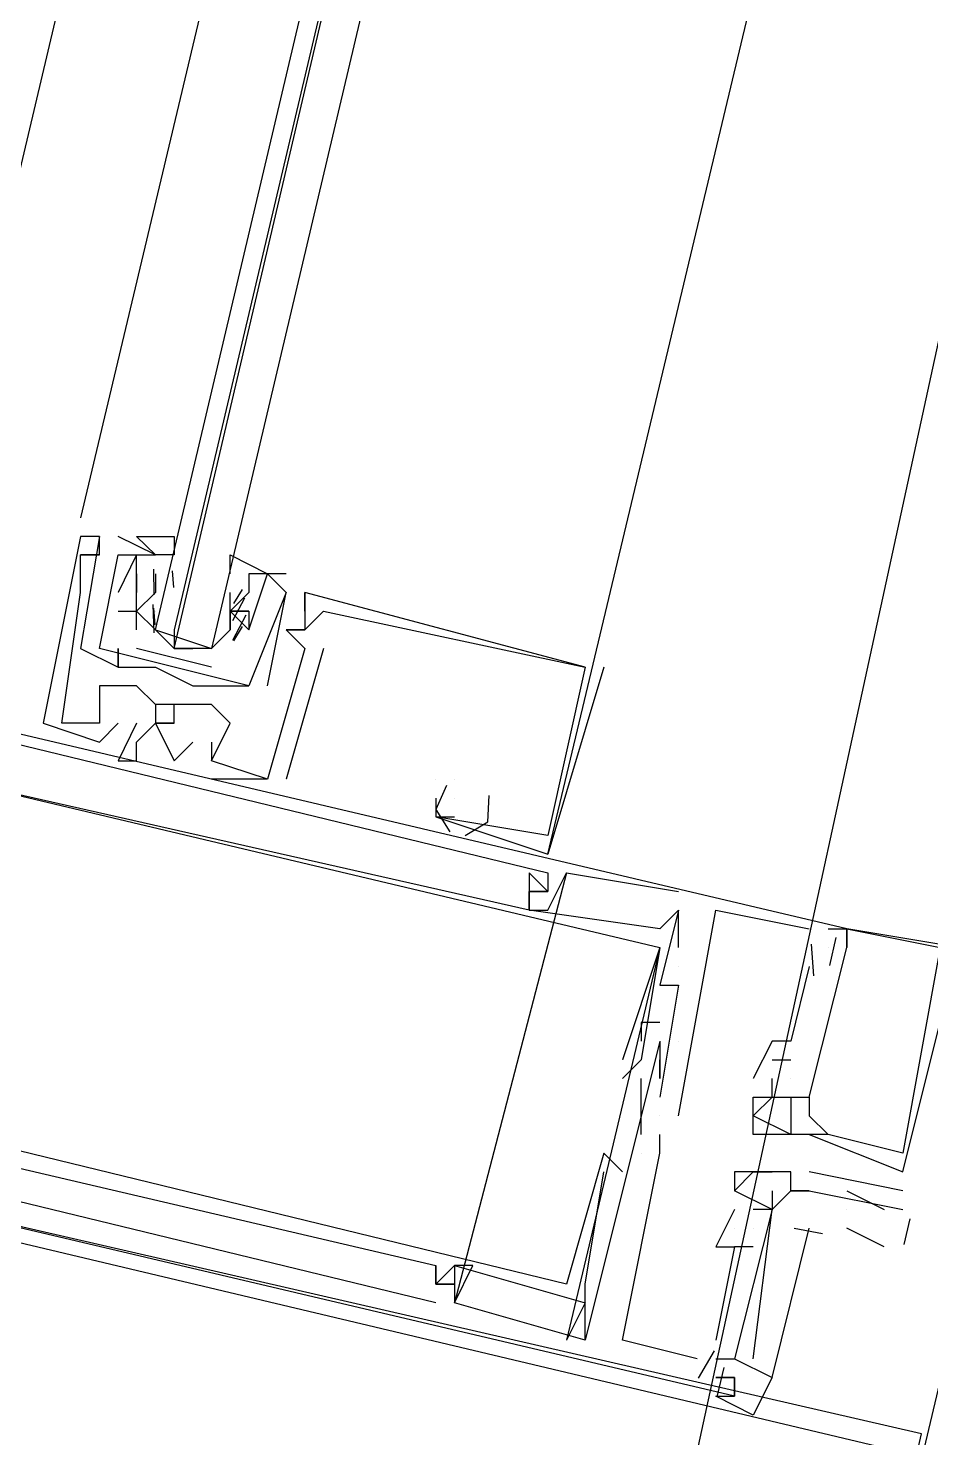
# Model space of a CAD drawing. Header units: feet. Extents: x -84 to 198, y -22 to 181.
# Drawn here: x 117.656 to 118.3, y 76.108 to 77.114 of the extents above; entities that cross this region are included whole.
import ezdxf

# ---------------------------------------------------------------- set-up
doc = ezdxf.new("R2010")
doc.units = ezdxf.units.FT
doc.layers.add('A-AREA-COMUN', color=252, linetype='CONTINUOUS')
doc.layers.add('A-LINEA', color=7, linetype='CONTINUOUS')

msp = doc.modelspace()

# ---------------------------------------------------------------- linework, layer by layer
at = {"layer": 'A-AREA-COMUN'}
msp.add_lwpolyline([(114.4, 59.8044), (114.528, 61.12), (116.08, 67.5733), (116.08, 68.16), (116.24, 68.2844), (117.792, 74.8089), (117.792, 75.4489), (118, 75.4844), (119.808, 83.8044), (120.64, 86.8444), (120.64, 87.4133), (120.8, 87.52), (121.36, 89.8844)], dxfattribs=at)
at = {"layer": 'A-LINEA'}
for p, q in [((117.56, 76.6311), (119.2, 83.5778)), ((118.08, 78.3911), (117.6933, 76.7644)), ((117.7067, 76.7511), (117.6933, 76.6711)), ((117.6933, 76.7511), (117.6933, 76.7511)), ((117.7067, 76.7511), (117.6933, 76.6711)), ((117.6933, 76.7511), (117.6933, 76.7511)), ((117.6933, 76.7511), (117.6933, 76.7511)), ((117.7067, 76.7511), (117.7067, 76.7511)), ((117.7067, 76.7511), (117.7067, 76.7511)), ((117.7067, 76.7511), (117.7067, 76.7511)), ((117.7067, 76.7511), (117.7067, 76.7511)), ((117.7067, 76.7511), (117.7067, 76.7511)), ((117.7467, 76.7378), (117.72, 76.7511)), ((117.72, 76.7511), (117.72, 76.7511)), ((117.7467, 76.7378), (117.72, 76.7511)), ((117.72, 76.7511), (117.72, 76.7511)), ((117.6933, 76.7378), (117.6933, 76.7378)), ((117.6933, 76.7378), (117.6933, 76.7378)), ((117.6933, 76.7378), (117.6933, 76.7378)), ((117.6933, 76.7378), (117.6933, 76.7378)), ((117.6933, 76.7378), (117.6933, 76.7378)), ((117.6933, 76.7378), (117.6933, 76.7378)), ((117.7067, 76.7378), (117.7067, 76.7378)), ((117.7067, 76.7378), (117.7067, 76.7378)), ((117.7067, 76.7378), (117.7067, 76.7378)), ((117.7067, 76.7378), (117.7067, 76.7378)), ((117.7067, 76.7378), (117.7067, 76.7378)), ((117.7067, 76.7378), (117.7067, 76.7378)), ((117.72, 76.7378), (117.72, 76.7378)), ((117.72, 76.7378), (117.72, 76.7378)), ((117.72, 76.7378), (117.72, 76.7378)), ((117.72, 76.7378), (117.72, 76.7378)), ((117.7333, 76.7378), (117.7333, 76.7378)), ((117.7333, 76.7378), (117.7333, 76.7378)), ((117.7467, 76.7378), (117.7467, 76.7378)), ((117.7467, 76.7378), (117.7467, 76.7378)), ((117.7459, 76.7094), (117.7456, 76.7277)), ((117.6933, 76.7244), (117.6933, 76.7244)), ((117.6933, 76.7244), (117.6933, 76.7244)), ((117.6933, 76.7244), (117.6933, 76.7244)), ((117.7333, 76.7244), (117.7333, 76.7244)), ((117.7333, 76.7244), (117.7333, 76.7244)), ((117.7333, 76.7244), (117.7333, 76.7244)), ((117.7333, 76.7244), (117.7333, 76.7244)), ((117.7467, 76.7244), (117.7467, 76.7244)), ((117.7467, 76.7244), (117.7467, 76.7111)), ((117.7467, 76.7244), (117.7467, 76.7244)), ((117.7599, 76.7147), (117.7588, 76.7265)), ((117.84, 76.7244), (117.8133, 76.7244)), ((117.8133, 76.7244), (117.8133, 76.7244)), ((117.84, 76.7244), (117.8133, 76.7244)), ((117.8133, 76.7244), (117.8133, 76.7244)), ((117.8267, 76.7244), (117.8267, 76.7244)), ((117.8267, 76.7244), (117.8267, 76.7244)), ((117.84, 76.7244), (117.84, 76.7244)), ((117.84, 76.7244), (117.84, 76.7244)), ((117.6933, 76.7111), (117.6933, 76.7111)), ((117.6933, 76.7111), (117.6933, 76.7111)), ((117.6933, 76.7111), (117.6933, 76.7111)), ((117.72, 76.7111), (117.72, 76.7111)), ((117.72, 76.7111), (117.72, 76.7111)), ((117.7333, 76.7111), (117.7333, 76.7111)), ((117.7333, 76.7111), (117.7333, 76.7111)), ((117.7333, 76.7111), (117.7333, 76.7111)), ((117.7333, 76.7111), (117.7333, 76.7111)), ((117.7333, 76.7111), (117.7333, 76.7111)), ((117.7333, 76.7111), (117.7333, 76.7111)), ((117.7467, 76.7111), (117.7467, 76.7111)), ((117.8, 76.7111), (117.8, 76.7111)), ((117.8, 76.6978), (117.8, 76.7111)), ((117.8, 76.7111), (117.8, 76.7111)), ((117.8, 76.7111), (117.8, 76.7111)), ((117.8103, 76.707), (117.8018, 76.6908)), ((117.8085, 76.7133), (117.8023, 76.7032)), ((117.8133, 76.7111), (117.8133, 76.7111)), ((117.8133, 76.7111), (117.8133, 76.7111)), ((117.8267, 76.6444), (117.84, 76.7111)), ((117.8267, 76.6444), (117.84, 76.7111)), ((117.84, 76.7111), (117.84, 76.7111)), ((117.84, 76.7111), (117.84, 76.7111)), ((117.84, 76.7111), (117.84, 76.7111)), ((117.84, 76.7111), (117.84, 76.7111)), ((117.8533, 76.7111), (117.8533, 76.7111)), ((117.8533, 76.7111), (117.8533, 76.7111)), ((117.8533, 76.7111), (117.8533, 76.7111)), ((117.8533, 76.7111), (117.8533, 76.7111)), ((117.8533, 76.7111), (117.8533, 76.7111)), ((117.8533, 76.7111), (117.8533, 76.7111)), ((117.72, 76.6978), (117.7333, 76.6978)), ((117.72, 76.6978), (117.72, 76.6978)), ((117.72, 76.6978), (117.7333, 76.6978)), ((117.72, 76.6978), (117.72, 76.6978)), ((117.7333, 76.6978), (117.7333, 76.6978)), ((117.7333, 76.6978), (117.7333, 76.6978)), ((117.7458, 76.6822), (117.7452, 76.7026)), ((117.7465, 76.688), (117.7455, 76.6999)), ((117.7467, 76.6978), (117.7467, 76.6978)), ((117.8, 76.6978), (117.8, 76.6978)), ((117.8, 76.6978), (117.8, 76.6978)), ((117.8, 76.6978), (117.8, 76.6978)), ((117.8, 76.6978), (117.8, 76.6978)), ((117.8133, 76.6978), (117.8133, 76.6978)), ((117.8133, 76.6978), (117.8133, 76.6978)), ((117.8533, 76.6978), (117.8533, 76.6978)), ((117.8533, 76.6978), (117.8533, 76.6978)), ((117.8533, 76.6978), (117.8533, 76.6978)), ((117.8667, 76.6978), (117.8667, 76.6978)), ((117.8667, 76.6978), (117.8667, 76.6978)), ((117.8667, 76.6978), (117.8667, 76.6978)), ((117.8113, 76.6949), (117.8017, 76.6769)), ((117.8085, 76.6867), (117.8023, 76.6765)), ((117.7467, 76.6844), (117.7467, 76.6844)), ((117.7867, 76.6844), (117.7867, 76.6844)), ((117.8, 76.6844), (117.8, 76.6844)), ((117.8, 76.6844), (117.8, 76.6844)), ((117.8133, 76.6844), (117.8133, 76.6844)), ((117.8133, 76.6844), (117.8133, 76.6844)), ((117.8133, 76.6844), (117.8133, 76.6844)), ((117.8133, 76.6844), (117.8133, 76.6844)), ((117.84, 76.6844), (117.84, 76.6844)), ((117.84, 76.6844), (117.84, 76.6844)), ((117.84, 76.6844), (117.84, 76.6844)), ((117.84, 76.6844), (117.84, 76.6844)), ((117.84, 76.6844), (117.84, 76.6844)), ((117.84, 76.6844), (117.84, 76.6844)), ((117.8533, 76.6844), (117.8533, 76.6844)), ((117.8533, 76.6844), (117.8533, 76.6844)), ((117.8533, 76.6844), (117.8533, 76.6844)), ((117.8533, 76.6844), (117.8533, 76.6844)), ((117.8533, 76.6844), (117.8533, 76.6844)), ((117.8533, 76.6844), (117.8533, 76.6844)), ((117.8533, 76.6844), (117.8533, 76.6844)), ((117.8533, 76.6844), (117.8533, 76.6844)), ((117.8533, 76.6844), (117.8533, 76.6844)), ((117.6933, 76.6711), (117.6933, 76.6711)), ((117.6933, 76.6711), (117.6933, 76.6711)), ((117.7067, 76.6711), (117.7067, 76.6711)), ((117.7067, 76.6711), (117.7067, 76.6711)), ((117.7067, 76.6711), (117.7067, 76.6711)), ((117.7067, 76.6711), (117.7067, 76.6711)), ((117.72, 76.6711), (117.72, 76.6711)), ((117.72, 76.6711), (117.72, 76.6711)), ((117.7867, 76.6578), (117.7333, 76.6711)), ((117.76, 76.6711), (117.7733, 76.6711)), ((117.8667, 76.6711), (117.84, 76.5778)), ((117.8667, 76.6711), (117.84, 76.5778)), ((117.8667, 76.6711), (117.84, 76.5778)), ((117.8533, 76.6711), (117.8533, 76.6711)), ((117.8533, 76.6711), (117.8533, 76.6711)), ((117.8533, 76.6711), (117.8533, 76.6711)), ((117.8533, 76.6711), (117.8533, 76.6711)), ((117.8533, 76.6711), (117.8533, 76.6711)), ((117.8533, 76.6711), (117.8533, 76.6711)), ((117.8667, 76.6711), (117.8667, 76.6711)), ((117.8667, 76.6711), (117.8667, 76.6711)), ((117.8667, 76.6711), (117.8667, 76.6711)), ((117.72, 76.6578), (117.72, 76.6578)), ((117.72, 76.6578), (117.72, 76.6578)), ((117.72, 76.6578), (117.72, 76.6578)), ((117.72, 76.6578), (117.72, 76.6578)), ((117.7333, 76.6578), (117.7333, 76.6578)), ((117.7333, 76.6578), (117.7333, 76.6578)), ((117.7467, 76.6578), (117.7467, 76.6578)), ((117.7467, 76.6578), (117.7467, 76.6578)), ((118.0667, 76.6578), (118.0267, 76.5244)), ((118.0667, 76.6578), (118.0267, 76.5244)), ((118.0667, 76.6578), (118.0267, 76.5244)), ((118.0533, 76.6578), (118.0533, 76.6578)), ((118.0533, 76.6578), (118.0533, 76.6578)), ((118.0533, 76.6578), (118.0533, 76.6578)), ((118.0533, 76.6578), (118.0533, 76.6578)), ((118.0533, 76.6578), (118.0533, 76.6578)), ((118.0533, 76.6578), (118.0533, 76.6578)), ((118.0667, 76.6578), (118.0667, 76.6578)), ((118.0667, 76.6578), (118.0667, 76.6578)), ((118.0667, 76.6578), (118.0667, 76.6578)), ((117.7067, 76.6444), (117.7067, 76.6444)), ((117.7067, 76.6444), (117.7067, 76.6444)), ((117.7067, 76.6444), (117.7067, 76.6444)), ((117.72, 76.6444), (117.72, 76.6444)), ((117.72, 76.6444), (117.72, 76.6444)), ((117.72, 76.6444), (117.72, 76.6444)), ((117.7333, 76.6444), (117.7333, 76.6444)), ((117.7333, 76.6444), (117.7333, 76.6444)), ((117.7333, 76.6444), (117.7333, 76.6444)), ((117.7733, 76.6444), (117.7733, 76.6444)), ((117.7733, 76.6444), (117.7733, 76.6444)), ((117.8, 76.6444), (117.8, 76.6444)), ((117.8, 76.6444), (117.8, 76.6444)), ((117.8133, 76.6444), (117.8133, 76.6444)), ((117.8133, 76.6444), (117.8133, 76.6444)), ((117.8267, 76.6444), (117.8267, 76.6444)), ((117.8267, 76.6444), (117.8267, 76.6444)), ((117.7467, 76.6311), (117.7467, 76.6311)), ((117.7467, 76.6311), (117.7467, 76.6311)), ((117.7467, 76.6311), (117.7467, 76.6311)), ((117.76, 76.6311), (117.76, 76.6311)), ((117.76, 76.6311), (117.76, 76.6311)), ((117.76, 76.6311), (117.76, 76.6311)), ((117.7733, 76.6311), (117.7733, 76.6311)), ((117.7733, 76.6311), (117.7733, 76.6311)), ((117.7733, 76.6311), (117.7733, 76.6311)), ((117.7867, 76.6311), (117.7867, 76.6311)), ((117.7867, 76.6311), (117.7867, 76.6311)), ((117.7867, 76.6311), (117.7867, 76.6311)), ((117.6667, 76.6178), (117.6667, 76.6178)), ((117.6667, 76.6178), (117.6667, 76.6178)), ((117.6667, 76.6178), (117.6667, 76.6178)), ((117.68, 76.6178), (117.68, 76.6178)), ((117.68, 76.6178), (117.68, 76.6178)), ((117.68, 76.6178), (117.68, 76.6178)), ((117.7067, 76.6178), (117.7067, 76.6178)), ((117.7067, 76.6178), (117.7067, 76.6178)), ((117.7067, 76.6178), (117.7067, 76.6178)), ((117.7067, 76.6178), (117.7067, 76.6178)), ((117.7067, 76.6178), (117.7067, 76.6178)), ((117.7067, 76.6178), (117.7067, 76.6178)), ((117.72, 76.6178), (117.72, 76.6178)), ((117.72, 76.6178), (117.72, 76.6178)), ((117.72, 76.6178), (117.72, 76.6178)), ((117.7333, 76.6178), (117.7333, 76.6178)), ((117.7333, 76.6178), (117.7333, 76.6178)), ((117.7333, 76.6178), (117.7333, 76.6178)), ((117.7467, 76.6178), (117.7467, 76.6178)), ((117.7467, 76.6178), (117.7467, 76.6178)), ((117.7467, 76.6178), (117.7467, 76.6178)), ((117.8, 76.6178), (117.8, 76.6178)), ((117.8, 76.6178), (117.8, 76.6178)), ((117.8, 76.6178), (117.8, 76.6178)), ((117.7067, 76.6044), (117.7067, 76.6044)), ((117.7067, 76.6044), (117.7067, 76.6044)), ((117.7067, 76.6044), (117.7067, 76.6044)), ((117.7333, 76.6044), (117.7333, 76.6044)), ((117.7333, 76.6044), (117.7333, 76.6044)), ((117.7333, 76.6044), (117.7333, 76.6044)), ((117.7733, 76.6044), (117.7733, 76.6044)), ((117.7733, 76.6044), (117.7733, 76.6044)), ((117.7733, 76.6044), (117.7733, 76.6044)), ((117.7867, 76.6044), (117.7867, 76.6044)), ((117.7867, 76.6044), (117.7867, 76.6044)), ((117.7867, 76.6044), (117.7867, 76.6044)), ((117.72, 76.5911), (117.72, 76.5911)), ((117.72, 76.5911), (117.72, 76.5911)), ((117.72, 76.5911), (117.72, 76.5911)), ((117.7333, 76.5911), (117.7333, 76.5911)), ((117.7333, 76.5911), (117.7333, 76.5911)), ((117.7333, 76.5911), (117.7333, 76.5911)), ((117.76, 76.5911), (117.76, 76.5911)), ((117.76, 76.5911), (117.76, 76.5911)), ((117.76, 76.5911), (117.76, 76.5911)), ((117.7867, 76.5911), (117.7867, 76.5911)), ((117.7867, 76.5911), (117.7867, 76.5911)), ((117.7867, 76.5911), (117.7867, 76.5911)), ((117.7867, 76.5911), (117.7867, 76.5911)), ((117.7867, 76.5911), (117.7867, 76.5911)), ((117.7867, 76.5911), (117.7867, 76.5911)), ((117.8, 76.5911), (117.8, 76.5911)), ((117.8, 76.5911), (117.8, 76.5911)), ((117.8, 76.5911), (117.8, 76.5911)), ((117.7867, 76.5778), (117.7867, 76.5778)), ((117.7867, 76.5778), (117.7867, 76.5778)), ((117.7867, 76.5778), (117.7867, 76.5778)), ((117.8267, 76.5778), (117.8267, 76.5778)), ((117.8267, 76.5778), (117.8267, 76.5778)), ((117.8267, 76.5778), (117.8267, 76.5778)), ((117.8267, 76.5778), (117.8267, 76.5778)), ((117.8267, 76.5778), (117.8267, 76.5778)), ((117.8267, 76.5778), (117.8267, 76.5778)), ((117.84, 76.5778), (117.84, 76.5778)), ((117.84, 76.5778), (117.84, 76.5778)), ((117.84, 76.5778), (117.84, 76.5778)), ((117.9467, 76.5778), (117.9467, 76.5778)), ((117.9467, 76.5778), (117.9467, 76.5778)), ((117.9467, 76.5778), (117.9467, 76.5778)), ((117.9467, 76.5778), (117.9467, 76.5778)), ((117.9467, 76.5778), (117.9467, 76.5778)), ((117.9467, 76.5778), (117.9467, 76.5778)), ((117.96, 76.5778), (117.96, 76.5778)), ((117.96, 76.5778), (117.96, 76.5778)), ((117.96, 76.5778), (117.96, 76.5778)), ((117.96, 76.5778), (117.96, 76.5778)), ((117.96, 76.5778), (117.96, 76.5778)), ((117.96, 76.5778), (117.96, 76.5778)), ((117.9467, 76.5644), (117.9467, 76.5644)), ((117.9467, 76.5644), (117.9467, 76.5644)), ((117.9467, 76.5644), (117.9467, 76.5644)), ((117.96, 76.5644), (117.96, 76.5644)), ((117.96, 76.5644), (117.96, 76.5644)), ((117.96, 76.5644), (117.96, 76.5644)), ((117.9467, 76.5511), (117.9467, 76.5511)), ((117.9467, 76.5511), (117.9467, 76.5511)), ((117.9467, 76.5511), (117.9467, 76.5511)), ((117.9467, 76.5511), (117.9467, 76.5511)), ((117.9467, 76.5511), (117.9467, 76.5511)), ((117.9467, 76.5511), (117.9467, 76.5511)), ((117.96, 76.5511), (117.96, 76.5511)), ((117.96, 76.5511), (117.96, 76.5511)), ((117.96, 76.5511), (117.96, 76.5511)), ((118.0267, 76.5378), (118.0267, 76.5378)), ((118.0267, 76.5378), (118.0267, 76.5378)), ((118.0267, 76.5378), (118.0267, 76.5378)), ((118.0267, 76.5378), (118.0267, 76.5378)), ((118.0267, 76.5378), (118.0267, 76.5378)), ((118.0267, 76.5378), (118.0267, 76.5378)), ((118.0267, 76.5244), (118.0267, 76.5244)), ((118.0267, 76.5244), (118.0267, 76.5244)), ((118.0267, 76.5244), (118.0267, 76.5244)), ((118.0267, 76.5244), (118.0267, 76.5244)), ((118.0267, 76.5244), (118.0267, 76.5244)), ((118.0267, 76.5244), (118.0267, 76.5244)), ((118.04, 76.5111), (117.96, 76.2044)), ((118.04, 76.5111), (117.96, 76.2044)), ((118.04, 76.5111), (117.96, 76.2044)), ((118.0133, 76.5111), (118.0133, 76.5111)), ((118.0133, 76.5111), (118.0133, 76.5111)), ((118.0133, 76.5111), (118.0133, 76.5111)), ((118.0267, 76.5111), (118.0267, 76.5111)), ((118.0267, 76.5111), (118.0267, 76.5111)), ((118.0267, 76.5111), (118.0267, 76.5111)), ((118.04, 76.5111), (118.04, 76.5111)), ((118.04, 76.5111), (118.04, 76.5111)), ((118.04, 76.5111), (118.04, 76.5111)), ((118.0133, 76.4978), (118.0133, 76.4978)), ((118.0133, 76.4978), (118.0133, 76.4978)), ((118.0133, 76.4978), (118.0133, 76.4978)), ((118.0133, 76.4978), (118.0133, 76.4978)), ((118.0133, 76.4978), (118.0133, 76.4978)), ((118.0133, 76.4978), (118.0133, 76.4978)), ((118.0267, 76.4978), (118.0267, 76.4978)), ((118.0267, 76.4978), (118.0267, 76.4978)), ((118.0267, 76.4978), (118.0267, 76.4978)), ((118.0267, 76.4978), (118.0267, 76.4978)), ((118.0267, 76.4978), (118.0267, 76.4978)), ((118.0267, 76.4978), (118.0267, 76.4978)), ((118.12, 76.4978), (118.12, 76.4978)), ((118.12, 76.4978), (118.12, 76.4978)), ((118.12, 76.4978), (118.12, 76.4978)), ((118.12, 76.4978), (118.12, 76.4978)), ((118.12, 76.4978), (118.12, 76.4978)), ((118.12, 76.4978), (118.12, 76.4978)), ((118.0133, 76.4844), (118.0133, 76.4844)), ((118.0133, 76.4844), (118.0133, 76.4844)), ((118.0133, 76.4844), (118.0133, 76.4844)), ((118.0133, 76.4844), (118.0133, 76.4844)), ((118.0133, 76.4844), (118.0133, 76.4844)), ((118.0133, 76.4844), (118.0133, 76.4844)), ((118.0133, 76.4844), (118.0133, 76.4844)), ((118.0133, 76.4844), (118.0133, 76.4844)), ((118.0133, 76.4844), (118.0133, 76.4844)), ((118.0267, 76.4844), (118.0267, 76.4844)), ((118.0267, 76.4844), (118.0267, 76.4844)), ((118.0267, 76.4844), (118.0267, 76.4844)), ((118.12, 76.4578), (118.12, 76.4844)), ((118.12, 76.4844), (118.12, 76.4844)), ((118.12, 76.4844), (118.12, 76.4844)), ((118.12, 76.4578), (118.12, 76.4844)), ((118.12, 76.4844), (118.12, 76.4844)), ((118.12, 76.4844), (118.12, 76.4844)), ((118.12, 76.4578), (118.12, 76.4844)), ((118.12, 76.4844), (118.12, 76.4844)), ((118.12, 76.4844), (118.12, 76.4844)), ((118.1467, 76.4844), (118.1467, 76.4844)), ((118.1467, 76.4844), (118.1467, 76.4844)), ((118.1467, 76.4844), (118.1467, 76.4844)), ((118.1067, 76.4711), (118.1067, 76.4711)), ((118.1067, 76.4711), (118.1067, 76.4711)), ((118.1067, 76.4711), (118.1067, 76.4711)), ((118.2133, 76.4711), (118.2133, 76.4711)), ((118.2133, 76.4711), (118.2133, 76.4711)), ((118.2133, 76.4711), (118.2133, 76.4711)), ((118.2267, 76.4711), (118.2267, 76.4711)), ((118.2267, 76.4711), (118.2267, 76.4711)), ((118.2267, 76.4711), (118.2267, 76.4711)), ((118.24, 76.4711), (118.24, 76.4711)), ((118.24, 76.4711), (118.24, 76.4711)), ((118.24, 76.4711), (118.24, 76.4711)), ((118.24, 76.4711), (118.24, 76.4711)), ((118.24, 76.4711), (118.24, 76.4711)), ((118.24, 76.4711), (118.24, 76.4711)), ((118.24, 76.4711), (118.24, 76.4711)), ((118.24, 76.4711), (118.24, 76.4711)), ((118.24, 76.4711), (118.24, 76.4711)), ((118.1067, 76.4578), (118.04, 76.1778)), ((118.1067, 76.4578), (118.04, 76.1778)), ((118.1067, 76.4578), (118.04, 76.1778)), ((118.1067, 76.4578), (118.1067, 76.4578)), ((118.1067, 76.4578), (118.1067, 76.4578)), ((118.1067, 76.4578), (118.1067, 76.4578)), ((118.1067, 76.4578), (118.1067, 76.4578)), ((118.1067, 76.4578), (118.1067, 76.4578)), ((118.1067, 76.4578), (118.1067, 76.4578)), ((118.12, 76.4578), (118.12, 76.4578)), ((118.12, 76.4578), (118.12, 76.4578)), ((118.12, 76.4578), (118.12, 76.4578)), ((118.2146, 76.4602), (118.2162, 76.4376)), ((118.2146, 76.4602), (118.2162, 76.4376)), ((118.2146, 76.4602), (118.2162, 76.4376)), ((118.2267, 76.4578), (118.2267, 76.4578)), ((118.2267, 76.4578), (118.2267, 76.4578)), ((118.2267, 76.4578), (118.2267, 76.4578)), ((118.2267, 76.4578), (118.2267, 76.4578)), ((118.2267, 76.4578), (118.2267, 76.4578)), ((118.2267, 76.4578), (118.2267, 76.4578)), ((118.2323, 76.4651), (118.2276, 76.445)), ((118.2323, 76.4651), (118.2276, 76.445)), ((118.2323, 76.4651), (118.2276, 76.445)), ((118.24, 76.4578), (118.24, 76.4578)), ((118.24, 76.4578), (118.24, 76.4578)), ((118.24, 76.4578), (118.24, 76.4578)), ((118.24, 76.4578), (118.24, 76.4578)), ((118.24, 76.4578), (118.24, 76.4578)), ((118.24, 76.4578), (118.24, 76.4578)), ((118.12, 76.4444), (118.12, 76.4444)), ((118.12, 76.4444), (118.12, 76.4444)), ((118.12, 76.4444), (118.12, 76.4444)), ((118.12, 76.4444), (118.12, 76.4444)), ((118.12, 76.4444), (118.12, 76.4444)), ((118.12, 76.4444), (118.12, 76.4444)), ((118.2133, 76.4444), (118.2133, 76.4444)), ((118.2133, 76.4444), (118.2133, 76.4444)), ((118.2133, 76.4444), (118.2133, 76.4444)), ((118.12, 76.4311), (118.1067, 76.3511)), ((118.1067, 76.4311), (118.1067, 76.4311)), ((118.12, 76.4311), (118.1067, 76.3511)), ((118.1067, 76.4311), (118.1067, 76.4311)), ((118.12, 76.4311), (118.1067, 76.3511)), ((118.1067, 76.4311), (118.1067, 76.4311)), ((118.12, 76.4311), (118.12, 76.4311)), ((118.12, 76.4311), (118.12, 76.4311)), ((118.12, 76.4311), (118.12, 76.4311)), ((118.12, 76.4311), (118.12, 76.4311)), ((118.12, 76.4311), (118.12, 76.4311)), ((118.12, 76.4311), (118.12, 76.4311)), ((118.0933, 76.4044), (118.0933, 76.4044)), ((118.0933, 76.4044), (118.0933, 76.4044)), ((118.0933, 76.4044), (118.0933, 76.4044)), ((118.1067, 76.4044), (118.1067, 76.4044)), ((118.1067, 76.4044), (118.1067, 76.4044)), ((118.1067, 76.4044), (118.1067, 76.4044)), ((118.0933, 76.3911), (118.0933, 76.3911)), ((118.0933, 76.3911), (118.0933, 76.3911)), ((118.0933, 76.3911), (118.0933, 76.3911)), ((118.1067, 76.3911), (118.1067, 76.3911)), ((118.1067, 76.3911), (118.1067, 76.3911)), ((118.1067, 76.3911), (118.1067, 76.3911)), ((118.1067, 76.3911), (118.1067, 76.3911)), ((118.1067, 76.3911), (118.1067, 76.3911)), ((118.1067, 76.3911), (118.1067, 76.3911)), ((118.1067, 76.3911), (118.1067, 76.3911)), ((118.1067, 76.3911), (118.1067, 76.3911)), ((118.1067, 76.3911), (118.1067, 76.3911)), ((118.12, 76.3911), (118.12, 76.3911)), ((118.12, 76.3911), (118.12, 76.3911)), ((118.12, 76.3911), (118.12, 76.3911)), ((118.12, 76.3911), (118.12, 76.3911)), ((118.12, 76.3911), (118.12, 76.3911)), ((118.12, 76.3911), (118.12, 76.3911)), ((118.1867, 76.3911), (118.1867, 76.3911)), ((118.1867, 76.3911), (118.1867, 76.3911)), ((118.1867, 76.3911), (118.1867, 76.3911)), ((118.2, 76.3911), (118.2, 76.3911)), ((118.2, 76.3911), (118.2, 76.3911)), ((118.2, 76.3911), (118.2, 76.3911)), ((118.08, 76.3778), (118.08, 76.3778)), ((118.08, 76.3778), (118.08, 76.3778)), ((118.08, 76.3778), (118.08, 76.3778)), ((118.0933, 76.3778), (118.0933, 76.3778)), ((118.0933, 76.3778), (118.0933, 76.3778)), ((118.0933, 76.3778), (118.0933, 76.3778)), ((118.1067, 76.3778), (118.1067, 76.3778)), ((118.1067, 76.3778), (118.1067, 76.3778)), ((118.1067, 76.3778), (118.1067, 76.3778)), ((118.1867, 76.3778), (118.2, 76.3778)), ((118.1867, 76.3778), (118.1867, 76.3778)), ((118.1867, 76.3778), (118.2, 76.3778)), ((118.1867, 76.3778), (118.1867, 76.3778)), ((118.1867, 76.3778), (118.2, 76.3778)), ((118.1867, 76.3778), (118.1867, 76.3778)), ((118.2, 76.3778), (118.2, 76.3778)), ((118.2, 76.3778), (118.2, 76.3778)), ((118.2, 76.3778), (118.2, 76.3778)), ((118.08, 76.3644), (118.08, 76.3644)), ((118.08, 76.3644), (118.08, 76.3644)), ((118.08, 76.3644), (118.08, 76.3644)), ((118.0933, 76.3244), (118.0933, 76.3644)), ((118.0933, 76.3644), (118.0933, 76.3644)), ((118.0933, 76.3244), (118.0933, 76.3644)), ((118.0933, 76.3644), (118.0933, 76.3644)), ((118.0933, 76.3244), (118.0933, 76.3644)), ((118.0933, 76.3644), (118.0933, 76.3644)), ((118.1067, 76.3644), (118.1067, 76.3644)), ((118.1067, 76.3644), (118.1067, 76.3644)), ((118.1067, 76.3644), (118.1067, 76.3644)), ((118.1067, 76.3644), (118.1067, 76.3644)), ((118.1067, 76.3644), (118.1067, 76.3644)), ((118.1067, 76.3644), (118.1067, 76.3644)), ((118.1733, 76.3644), (118.1733, 76.3644)), ((118.1733, 76.3644), (118.1733, 76.3644)), ((118.1733, 76.3644), (118.1733, 76.3644)), ((118.1867, 76.3644), (118.1867, 76.3644)), ((118.1867, 76.3644), (118.1867, 76.3644)), ((118.1867, 76.3644), (118.1867, 76.3644)), ((118.2, 76.3644), (118.2, 76.3644)), ((118.2, 76.3644), (118.2, 76.3644)), ((118.2, 76.3644), (118.2, 76.3644)), ((118.2, 76.3644), (118.2, 76.3644)), ((118.2, 76.3644), (118.2, 76.3644)), ((118.2, 76.3644), (118.2, 76.3644)), ((118.1067, 76.3511), (118.1067, 76.3511)), ((118.1067, 76.3511), (118.1067, 76.3511)), ((118.1067, 76.3511), (118.1067, 76.3511)), ((118.1733, 76.3511), (118.1733, 76.3511)), ((118.1733, 76.3511), (118.1733, 76.3511)), ((118.1733, 76.3511), (118.1733, 76.3511)), ((118.1733, 76.3511), (118.1733, 76.3511)), ((118.1733, 76.3511), (118.1733, 76.3511)), ((118.1733, 76.3511), (118.1733, 76.3511)), ((118.1867, 76.3511), (118.1867, 76.3511)), ((118.1867, 76.3511), (118.1867, 76.3511)), ((118.1867, 76.3511), (118.1867, 76.3511)), ((118.1867, 76.3511), (118.1867, 76.3511)), ((118.1867, 76.3511), (118.1867, 76.3511)), ((118.1867, 76.3511), (118.1867, 76.3511)), ((118.1867, 76.3511), (118.1867, 76.3511)), ((118.1867, 76.3511), (118.1867, 76.3511)), ((118.1867, 76.3511), (118.1867, 76.3511)), ((118.2, 76.3511), (118.2, 76.3511)), ((118.2, 76.3511), (118.2, 76.3511)), ((118.2, 76.3511), (118.2, 76.3511)), ((118.2, 76.3511), (118.2, 76.3511)), ((118.2, 76.3511), (118.2, 76.3511)), ((118.2, 76.3511), (118.2, 76.3511)), ((118.2, 76.3511), (118.2, 76.3511)), ((118.2, 76.3511), (118.2, 76.3511)), ((118.2, 76.3511), (118.2, 76.3511)), ((118.2133, 76.3511), (118.2133, 76.3511)), ((118.2133, 76.3511), (118.2133, 76.3511)), ((118.2133, 76.3511), (118.2133, 76.3511)), ((118.2133, 76.3511), (118.2133, 76.3511)), ((118.2133, 76.3511), (118.2133, 76.3511)), ((118.2133, 76.3511), (118.2133, 76.3511)), ((118.1067, 76.3378), (118.1067, 76.3378)), ((118.1067, 76.3378), (118.1067, 76.3378)), ((118.1067, 76.3378), (118.1067, 76.3378)), ((118.1067, 76.3378), (118.1067, 76.3378)), ((118.1067, 76.3378), (118.1067, 76.3378)), ((118.1067, 76.3378), (118.1067, 76.3378)), ((118.12, 76.3378), (118.12, 76.3378)), ((118.12, 76.3378), (118.12, 76.3378)), ((118.12, 76.3378), (118.12, 76.3378)), ((118.1733, 76.3378), (118.1733, 76.3378)), ((118.1733, 76.3378), (118.1733, 76.3378)), ((118.1733, 76.3378), (118.1733, 76.3378)), ((118.2133, 76.3378), (118.2133, 76.3378)), ((118.2133, 76.3378), (118.2133, 76.3378)), ((118.2133, 76.3378), (118.2133, 76.3378)), ((118.0933, 76.3244), (118.0933, 76.3244)), ((118.0933, 76.3244), (118.0933, 76.3244)), ((118.0933, 76.3244), (118.0933, 76.3244)), ((118.1067, 76.3244), (118.1067, 76.3244)), ((118.1067, 76.3244), (118.1067, 76.3244)), ((118.1067, 76.3244), (118.1067, 76.3244)), ((118.1733, 76.3244), (118.1733, 76.3244)), ((118.1733, 76.3244), (118.1733, 76.3244)), ((118.1733, 76.3244), (118.1733, 76.3244)), ((118.1867, 76.3244), (118.1867, 76.3244)), ((118.1867, 76.3244), (118.1867, 76.3244)), ((118.1867, 76.3244), (118.1867, 76.3244)), ((118.2, 76.3244), (118.2, 76.3244)), ((118.2, 76.3244), (118.2, 76.3244)), ((118.2, 76.3244), (118.2, 76.3244)), ((118.2, 76.3244), (118.2, 76.3244)), ((118.2, 76.3244), (118.2, 76.3244)), ((118.2, 76.3244), (118.2, 76.3244)), ((118.2, 76.3244), (118.2, 76.3244)), ((118.2, 76.3244), (118.2, 76.3244)), ((118.2, 76.3244), (118.2, 76.3244)), ((118.2133, 76.3244), (118.2133, 76.3244)), ((118.2133, 76.3244), (118.2133, 76.3244)), ((118.2133, 76.3244), (118.2133, 76.3244)), ((118.2133, 76.3244), (118.2133, 76.3244)), ((118.2133, 76.3244), (118.2133, 76.3244)), ((118.2133, 76.3244), (118.2133, 76.3244)), ((118.2133, 76.3244), (118.2133, 76.3244)), ((118.2133, 76.3244), (118.2133, 76.3244)), ((118.2133, 76.3244), (118.2133, 76.3244)), ((118.2267, 76.3244), (118.2267, 76.3244)), ((118.2267, 76.3244), (118.2267, 76.3244)), ((118.2267, 76.3244), (118.2267, 76.3244)), ((118.2267, 76.3244), (118.2267, 76.3244)), ((118.2267, 76.3244), (118.2267, 76.3244)), ((118.2267, 76.3244), (118.2267, 76.3244)), ((118.0667, 76.3111), (118.0667, 76.3111)), ((118.0667, 76.3111), (118.0667, 76.3111)), ((118.0667, 76.3111), (118.0667, 76.3111)), ((118.0933, 76.3111), (118.0933, 76.3111)), ((118.0933, 76.3111), (118.0933, 76.3111)), ((118.0933, 76.3111), (118.0933, 76.3111)), ((118.0933, 76.3111), (118.0933, 76.3111)), ((118.0933, 76.3111), (118.0933, 76.3111)), ((118.0933, 76.3111), (118.0933, 76.3111)), ((118.1067, 76.3111), (118.1067, 76.3111)), ((118.1067, 76.3111), (118.1067, 76.3111)), ((118.1067, 76.3111), (118.1067, 76.3111)), ((118.1067, 76.3111), (118.1067, 76.3111)), ((118.1067, 76.3111), (118.1067, 76.3111)), ((118.1067, 76.3111), (118.1067, 76.3111)), ((118.1067, 76.3111), (118.1067, 76.3111)), ((118.1067, 76.3111), (118.1067, 76.3111)), ((118.1067, 76.3111), (118.1067, 76.3111)), ((118.28, 76.3111), (118.28, 76.3111)), ((118.28, 76.3111), (118.28, 76.3111)), ((118.28, 76.3111), (118.28, 76.3111)), ((118.0667, 76.2978), (118.0667, 76.2978)), ((118.0667, 76.2978), (118.0667, 76.2978)), ((118.0667, 76.2978), (118.0667, 76.2978)), ((118.08, 76.2978), (118.08, 76.2978)), ((118.08, 76.2978), (118.08, 76.2978)), ((118.08, 76.2978), (118.08, 76.2978)), ((118.16, 76.2978), (118.16, 76.2978)), ((118.1733, 76.2978), (118.1733, 76.2978)), ((118.1733, 76.2978), (118.1733, 76.2978)), ((118.1867, 76.2978), (118.1867, 76.2978)), ((118.1867, 76.2978), (118.1867, 76.2978)), ((118.2, 76.2978), (118.2, 76.2978)), ((118.28, 76.2844), (118.2133, 76.2978)), ((118.2133, 76.2978), (118.2133, 76.2978)), ((118.28, 76.2978), (118.28, 76.2978)), ((118.28, 76.2978), (118.28, 76.2978)), ((118.28, 76.2978), (118.28, 76.2978)), ((118.1867, 76.2711), (118.16, 76.2844)), ((118.16, 76.2844), (118.16, 76.2844)), ((118.16, 76.2844), (118.16, 76.2844)), ((118.1733, 76.2844), (118.1733, 76.2844)), ((118.1867, 76.2844), (118.1867, 76.2711)), ((118.1867, 76.2844), (118.1867, 76.2844)), ((118.2, 76.2844), (118.2, 76.2844)), ((118.2, 76.2844), (118.2, 76.2844)), ((118.2, 76.2844), (118.2, 76.2844)), ((118.2133, 76.2844), (118.2133, 76.2844)), ((118.2133, 76.2844), (118.2133, 76.2844)), ((118.24, 76.2844), (118.2667, 76.2711)), ((118.28, 76.2844), (118.28, 76.2844)), ((118.16, 76.2711), (118.1467, 76.2444)), ((118.16, 76.2711), (118.1467, 76.2444)), ((118.16, 76.2711), (118.1467, 76.2444)), ((118.16, 76.2711), (118.16, 76.2711)), ((118.16, 76.2711), (118.16, 76.2711)), ((118.16, 76.2711), (118.16, 76.2711)), ((118.16, 76.2711), (118.16, 76.2711)), ((118.1733, 76.2711), (118.1733, 76.2711)), ((118.1733, 76.2711), (118.1733, 76.2711)), ((118.1733, 76.2711), (118.1733, 76.2711)), ((118.1733, 76.2711), (118.1733, 76.2711)), ((118.1733, 76.2711), (118.1733, 76.2711)), ((118.1867, 76.2711), (118.1867, 76.2711)), ((118.1867, 76.2711), (118.1867, 76.2711)), ((118.1867, 76.2711), (118.1867, 76.2711)), ((118.1867, 76.2711), (118.1867, 76.2711)), ((118.1867, 76.2711), (118.1867, 76.2711)), ((118.24, 76.2711), (118.24, 76.2711)), ((118.28, 76.2711), (118.28, 76.2711)), ((118.285, 76.2643), (118.2807, 76.246)), ((118.16, 76.2578), (118.16, 76.2578)), ((118.16, 76.2578), (118.16, 76.2578)), ((118.16, 76.2578), (118.16, 76.2578)), ((118.16, 76.2578), (118.16, 76.2578)), ((118.16, 76.2578), (118.16, 76.2578)), ((118.16, 76.2578), (118.16, 76.2578)), ((118.1733, 76.2578), (118.1733, 76.2578)), ((118.1733, 76.2578), (118.1733, 76.2578)), ((118.1733, 76.2578), (118.1733, 76.2578)), ((118.1733, 76.2578), (118.1733, 76.2578)), ((118.1733, 76.2578), (118.1733, 76.2578)), ((118.1733, 76.2578), (118.1733, 76.2578)), ((118.2228, 76.2536), (118.2025, 76.2575)), ((118.2228, 76.2536), (118.2025, 76.2575)), ((118.2228, 76.2536), (118.2025, 76.2575)), ((118.2667, 76.2444), (118.24, 76.2578)), ((118.1467, 76.2444), (118.1467, 76.2444)), ((118.1467, 76.2444), (118.1467, 76.2444)), ((118.1467, 76.2444), (118.1467, 76.2444)), ((118.1733, 76.2444), (118.16, 76.2444)), ((118.16, 76.2444), (118.16, 76.2444)), ((118.16, 76.2444), (118.16, 76.2444)), ((118.1733, 76.2444), (118.16, 76.2444)), ((118.16, 76.2444), (118.16, 76.2444)), ((118.16, 76.2444), (118.16, 76.2444)), ((118.1733, 76.2444), (118.16, 76.2444)), ((118.16, 76.2444), (118.16, 76.2444)), ((118.16, 76.2444), (118.16, 76.2444)), ((118.1733, 76.2444), (118.1733, 76.2444)), ((118.1733, 76.2444), (118.1733, 76.2444)), ((118.1733, 76.2444), (118.1733, 76.2444)), ((117.9467, 76.2311), (117.9467, 76.2311)), ((117.9467, 76.2311), (117.9467, 76.2311)), ((117.9467, 76.2311), (117.9467, 76.2311)), ((117.96, 76.2311), (117.96, 76.2311)), ((117.96, 76.2311), (117.96, 76.2311)), ((117.96, 76.2311), (117.96, 76.2311)), ((117.96, 76.2311), (117.96, 76.2311)), ((117.96, 76.2311), (117.96, 76.2311)), ((117.96, 76.2311), (117.96, 76.2311)), ((117.9733, 76.2311), (117.9733, 76.2311)), ((117.9733, 76.2311), (117.9733, 76.2311)), ((117.9733, 76.2311), (117.9733, 76.2311)), ((117.9467, 76.2178), (117.9467, 76.2178)), ((117.9467, 76.2178), (117.9467, 76.2178)), ((117.9467, 76.2178), (117.9467, 76.2178)), ((117.9467, 76.2178), (117.9467, 76.2178)), ((117.9467, 76.2178), (117.9467, 76.2178)), ((117.9467, 76.2178), (117.9467, 76.2178)), ((117.96, 76.2178), (117.96, 76.2178)), ((117.96, 76.2178), (117.96, 76.2178)), ((117.96, 76.2178), (117.96, 76.2178)), ((117.96, 76.2178), (117.96, 76.2178)), ((117.96, 76.2178), (117.96, 76.2178)), ((117.96, 76.2178), (117.96, 76.2178)), ((118.04, 76.2178), (118.04, 76.2178)), ((118.04, 76.2178), (118.04, 76.2178)), ((118.04, 76.2178), (118.04, 76.2178)), ((118.0533, 76.2178), (118.0533, 76.2178)), ((118.0533, 76.2178), (118.0533, 76.2178)), ((118.0533, 76.2178), (118.0533, 76.2178)), ((117.9467, 76.2044), (117.9467, 76.2044)), ((117.9467, 76.2044), (117.9467, 76.2044)), ((117.9467, 76.2044), (117.9467, 76.2044)), ((117.96, 76.2044), (117.96, 76.2044)), ((117.96, 76.2044), (117.96, 76.2044)), ((117.96, 76.2044), (117.96, 76.2044)), ((117.96, 76.2044), (117.96, 76.2044)), ((117.96, 76.2044), (117.96, 76.2044)), ((117.96, 76.2044), (117.96, 76.2044)), ((117.9733, 76.2044), (117.9733, 76.2044)), ((117.9733, 76.2044), (117.9733, 76.2044)), ((117.9733, 76.2044), (117.9733, 76.2044)), ((118.0533, 76.2044), (118.04, 76.1778)), ((118.0533, 76.2044), (118.04, 76.1778)), ((118.0533, 76.2044), (118.04, 76.1778)), ((118.0533, 76.2044), (118.0533, 76.2044)), ((118.0533, 76.2044), (118.0533, 76.2044)), ((118.0533, 76.2044), (118.0533, 76.2044)), ((118.04, 76.1778), (118.04, 76.1778)), ((118.04, 76.1778), (118.04, 76.1778)), ((118.04, 76.1778), (118.04, 76.1778)), ((118.0533, 76.1778), (118.0533, 76.1778)), ((118.0533, 76.1778), (118.0533, 76.1778)), ((118.0533, 76.1778), (118.0533, 76.1778)), ((118.0533, 76.1778), (118.0533, 76.1778)), ((118.0533, 76.1778), (118.0533, 76.1778)), ((118.0533, 76.1778), (118.0533, 76.1778)), ((118.08, 76.1778), (118.08, 76.1778)), ((118.08, 76.1778), (118.08, 76.1778)), ((118.08, 76.1778), (118.08, 76.1778)), ((118.1467, 76.1778), (118.1467, 76.1778)), ((118.1467, 76.1778), (118.1467, 76.1778)), ((118.1467, 76.1778), (118.1467, 76.1778)), ((118.1333, 76.1644), (118.1333, 76.1644)), ((118.1333, 76.1644), (118.1333, 76.1644)), ((118.1333, 76.1644), (118.1333, 76.1644)), ((118.1455, 76.1702), (118.1339, 76.1506)), ((118.1455, 76.1702), (118.1339, 76.1506)), ((118.1455, 76.1702), (118.1339, 76.1506)), ((118.1467, 76.1644), (118.16, 76.1644)), ((118.16, 76.1644), (118.16, 76.1644)), ((118.16, 76.1644), (118.16, 76.1644)), ((118.16, 76.1644), (118.16, 76.1644)), ((118.16, 76.1644), (118.16, 76.1644)), ((118.16, 76.1644), (118.16, 76.1644)), ((118.16, 76.1644), (118.16, 76.1644)), ((118.1733, 76.1644), (118.1733, 76.1644)), ((118.1733, 76.1644), (118.1733, 76.1644)), ((118.1733, 76.1644), (118.1733, 76.1644)), ((118.1523, 76.1584), (118.1476, 76.1384)), ((118.1523, 76.1584), (118.1476, 76.1384)), ((118.1523, 76.1584), (118.1476, 76.1384)), ((118.1467, 76.1511), (118.1467, 76.1511)), ((118.1467, 76.1511), (118.1467, 76.1511)), ((118.1467, 76.1511), (118.1467, 76.1511)), ((118.16, 76.1511), (118.16, 76.1511)), ((118.16, 76.1511), (118.16, 76.1511)), ((118.16, 76.1511), (118.16, 76.1511)), ((118.16, 76.1511), (118.16, 76.1511)), ((118.16, 76.1511), (118.16, 76.1511)), ((118.16, 76.1378), (118.16, 76.1378)), ((118.16, 76.1378), (118.16, 76.1378)), ((118.16, 76.1378), (118.16, 76.1378))]:
    msp.add_line(p, q, dxfattribs=at)
for points in [[(117.0933, 59.0178), (114.4, 59.6578), (118.2, 75.6978), (122, 91.7511), (124.68, 91.1111)], [(118.0267, 76.5244), (118.4533, 78.3111), (118.8267, 79.8844)], [(118.1867, 78.3644), (117.7867, 76.6711), (117.7733, 76.6711), (117.76, 76.6711), (118.16, 78.3778), (117.76, 76.6844), (117.76, 76.6711), (117.7467, 76.6844), (118.1467, 78.3778)], [(117.7867, 76.5911), (117.8, 76.6178), (117.7867, 76.6311), (117.7733, 76.6311), (117.76, 76.6311), (117.7467, 76.6311), (117.7333, 76.6444), (117.72, 76.6444), (117.7067, 76.6444), (117.7067, 76.6178), (117.68, 76.6178), (117.6933, 76.7111), (117.6933, 76.7244), (117.6933, 76.7378), (117.7067, 76.7378), (117.6933, 76.7378), (117.7067, 76.7378), (117.7067, 76.7511), (117.6933, 76.7511), (117.6667, 76.6178), (117.6667, 76.6178), (117.7067, 76.6044)], [(117.7867, 76.5911), (117.8, 76.6178), (117.7867, 76.6311), (117.7733, 76.6311), (117.76, 76.6311), (117.7467, 76.6311), (117.7333, 76.6444), (117.72, 76.6444), (117.7067, 76.6444), (117.7067, 76.6178), (117.68, 76.6178), (117.6933, 76.7111), (117.6933, 76.7244), (117.6933, 76.7378), (117.7067, 76.7378), (117.6933, 76.7378), (117.7067, 76.7378), (117.7067, 76.7511), (117.6933, 76.7511), (117.6667, 76.6178), (117.6667, 76.6178), (117.7067, 76.6044)], [(117.7867, 76.5911), (117.8, 76.6178), (117.7867, 76.6311), (117.7733, 76.6311), (117.76, 76.6311), (117.7467, 76.6311), (117.7333, 76.6444), (117.72, 76.6444), (117.7067, 76.6444), (117.7067, 76.6178), (117.68, 76.6178), (117.6933, 76.7111), (117.6933, 76.7244), (117.6933, 76.7378), (117.7067, 76.7378), (117.6933, 76.7378), (117.7067, 76.7378), (117.7067, 76.7511), (117.6933, 76.7511), (117.6667, 76.6178), (117.6667, 76.6178), (117.7067, 76.6044)], [(117.7333, 76.6844), (117.7333, 76.6978), (117.7333, 76.7111), (117.7333, 76.7244), (117.7333, 76.7378), (117.7467, 76.7378), (117.7333, 76.7511), (117.76, 76.7511), (117.76, 76.7378), (117.7467, 76.7378)], [(117.8133, 76.6444), (117.7067, 76.6711), (117.72, 76.7378), (117.7333, 76.7378), (117.72, 76.7111)], [(117.8133, 76.6444), (117.7067, 76.6711), (117.72, 76.7378), (117.7333, 76.7378), (117.72, 76.7111)], [(117.8, 76.7244), (117.8, 76.7378), (117.8267, 76.7244), (117.8133, 76.7244), (117.8133, 76.7111), (117.8, 76.6978), (117.8133, 76.6978), (117.8, 76.6978), (117.8, 76.6844), (117.7867, 76.6711)], [(117.7333, 76.7111), (117.7333, 76.7244), (117.7333, 76.7111), (117.7333, 76.7244)], [(117.7333, 76.7111), (117.7333, 76.7244), (117.7333, 76.7111), (117.7333, 76.7244)], [(117.8133, 76.6844), (117.8267, 76.7244), (117.84, 76.7111), (117.8133, 76.6444)], [(117.8133, 76.6844), (117.8267, 76.7244), (117.84, 76.7111), (117.8133, 76.6444)], [(117.7467, 76.7111), (117.7333, 76.6978), (117.7467, 76.6844), (117.7867, 76.6711), (117.8, 76.6844), (117.8, 76.6978)], [(118.0533, 76.6578), (117.8533, 76.7111), (117.8533, 76.6978), (117.8533, 76.7111), (117.8533, 76.6844), (117.84, 76.6844), (117.8533, 76.6844), (117.84, 76.6844), (117.8533, 76.6711), (117.8267, 76.5778), (117.7867, 76.5911)], [(118.0533, 76.6578), (117.8533, 76.7111), (117.8533, 76.6978), (117.8533, 76.7111), (117.8533, 76.6844), (117.84, 76.6844), (117.8533, 76.6844), (117.84, 76.6844), (117.8533, 76.6711), (117.8267, 76.5778), (117.7867, 76.5911)], [(118.0533, 76.6578), (117.8533, 76.7111), (117.8533, 76.6978), (117.8533, 76.7111), (117.8533, 76.6844), (117.84, 76.6844), (117.8533, 76.6844), (117.84, 76.6844), (117.8533, 76.6711), (117.8267, 76.5778), (117.7867, 76.5911)], [(117.8133, 76.7111), (117.8, 76.6978), (117.8133, 76.6978), (117.8133, 76.6844), (117.8, 76.6978), (117.8, 76.6844)], [(117.8133, 76.7111), (117.8, 76.6978), (117.8133, 76.6978), (117.8133, 76.6844), (117.8, 76.6978), (117.8, 76.6844)], [(117.8533, 76.6844), (117.8667, 76.6978), (118.0533, 76.6578), (118.0267, 76.5378), (117.9467, 76.5511), (117.96, 76.5511)], [(117.8533, 76.6844), (117.8667, 76.6978), (118.0533, 76.6578), (118.0267, 76.5378), (117.9467, 76.5511), (117.96, 76.5511)], [(117.8533, 76.6844), (117.8667, 76.6978), (118.0533, 76.6578), (118.0267, 76.5378), (117.9467, 76.5511), (117.96, 76.5511)], [(117.6933, 76.6711), (117.72, 76.6578), (117.72, 76.6711), (117.72, 76.6578), (117.7333, 76.6578), (117.7467, 76.6578), (117.7733, 76.6444), (117.8, 76.6444), (117.8133, 76.6444)], [(117.6933, 76.6711), (117.72, 76.6578), (117.72, 76.6711), (117.72, 76.6578), (117.7333, 76.6578), (117.7467, 76.6578), (117.7733, 76.6444), (117.8, 76.6444), (117.8133, 76.6444)], [(118.2267, 76.4711), (118.24, 76.4711), (117.56, 76.6311), (117.52, 76.4844)], [(118.2267, 76.4711), (118.24, 76.4711), (117.56, 76.6311), (117.52, 76.4844)], [(118.2267, 76.4711), (118.24, 76.4711), (117.56, 76.6311), (117.52, 76.4844)], [(117.76, 76.6178), (117.76, 76.6311), (117.7467, 76.6311), (117.7467, 76.6178), (117.76, 76.6178), (117.7467, 76.6178), (117.76, 76.6178), (117.7467, 76.6178)], [(117.76, 76.6178), (117.76, 76.6311), (117.7467, 76.6311), (117.7467, 76.6178), (117.76, 76.6178), (117.7467, 76.6178), (117.76, 76.6178), (117.7467, 76.6178)], [(117.76, 76.6178), (117.76, 76.6311), (117.7467, 76.6311), (117.7467, 76.6178), (117.76, 76.6178), (117.7467, 76.6178), (117.76, 76.6178), (117.7467, 76.6178)], [(117.5867, 76.6178), (118.0267, 76.5111), (118.0267, 76.4978), (118.0133, 76.4978), (118.0133, 76.4844), (118.0267, 76.4844), (118.04, 76.5111), (118.12, 76.4978)], [(117.5867, 76.6178), (118.0267, 76.5111), (118.0267, 76.4978), (118.0133, 76.4978), (118.0133, 76.4844), (118.0267, 76.4844), (118.04, 76.5111), (118.12, 76.4978)], [(117.5867, 76.6178), (118.0267, 76.5111), (118.0267, 76.4978), (118.0133, 76.4978), (118.0133, 76.4844), (118.0267, 76.4844), (118.04, 76.5111), (118.12, 76.4978)], [(117.72, 76.6178), (117.72, 76.6178), (117.7067, 76.6044)], [(117.72, 76.6178), (117.72, 76.6178), (117.7067, 76.6044)], [(117.72, 76.6178), (117.72, 76.6178), (117.7067, 76.6044)], [(117.7333, 76.6178), (117.72, 76.5911), (117.7333, 76.5911), (117.7333, 76.6044), (117.7467, 76.6178), (117.7467, 76.6178), (117.76, 76.5911), (117.7733, 76.6044), (117.7733, 76.6044)], [(117.7333, 76.6178), (117.72, 76.5911), (117.7333, 76.5911), (117.7333, 76.6044), (117.7467, 76.6178), (117.7467, 76.6178), (117.76, 76.5911), (117.7733, 76.6044), (117.7733, 76.6044)], [(117.7333, 76.6178), (117.72, 76.5911), (117.7333, 76.5911), (117.7333, 76.6044), (117.7467, 76.6178), (117.7467, 76.6178), (117.76, 76.5911), (117.7733, 76.6044), (117.7733, 76.6044)], [(117.7867, 76.6044), (117.7867, 76.5911), (117.7867, 76.5911)], [(117.7867, 76.6044), (117.7867, 76.5911), (117.7867, 76.5911)], [(117.7867, 76.6044), (117.7867, 76.5911), (117.7867, 76.5911)], [(117.5867, 76.4844), (117.6, 76.5778), (118.1067, 76.4578), (118.08, 76.3778)], [(117.5867, 76.4844), (117.6, 76.5778), (118.1067, 76.4578), (118.08, 76.3778)], [(117.5867, 76.4844), (117.6, 76.5778), (118.1067, 76.4578), (118.08, 76.3778)], [(118.12, 76.4844), (118.1067, 76.4711), (118.0133, 76.4844), (118.0133, 76.4978), (118.0267, 76.4978), (118.0133, 76.5111), (118.0133, 76.4844), (117.6, 76.5778)], [(118.12, 76.4844), (118.1067, 76.4711), (118.0133, 76.4844), (118.0133, 76.4978), (118.0267, 76.4978), (118.0133, 76.5111), (118.0133, 76.4844), (117.6, 76.5778)], [(118.12, 76.4844), (118.1067, 76.4711), (118.0133, 76.4844), (118.0133, 76.4978), (118.0267, 76.4978), (118.0133, 76.5111), (118.0133, 76.4844), (117.6, 76.5778)], [(117.8267, 76.5778), (117.8267, 76.5778), (117.7867, 76.5778)], [(117.8267, 76.5778), (117.8267, 76.5778), (117.7867, 76.5778)], [(117.8267, 76.5778), (117.8267, 76.5778), (117.7867, 76.5778)], [(117.9543, 76.5735), (117.9467, 76.5562), (117.9568, 76.5404)], [(117.9543, 76.5735), (117.9467, 76.5562), (117.9568, 76.5404)], [(117.9543, 76.5735), (117.9467, 76.5562), (117.9568, 76.5404)], [(117.9677, 76.5378), (117.9838, 76.5475), (117.9848, 76.5663)], [(117.9677, 76.5378), (117.9838, 76.5475), (117.9848, 76.5663)], [(117.9677, 76.5378), (117.9838, 76.5475), (117.9848, 76.5663)], [(117.9467, 76.5644), (117.9467, 76.5511), (118.0267, 76.5244)], [(117.9467, 76.5644), (117.9467, 76.5511), (118.0267, 76.5244)], [(117.9467, 76.5644), (117.9467, 76.5511), (118.0267, 76.5244)], [(118.1467, 76.1511), (118.16, 76.1511), (118.16, 76.1378), (117.48, 76.2978), (117.52, 76.4578), (117.5467, 76.4578), (117.56, 76.5244), (117.5733, 76.5244), (117.5867, 76.5244)], [(118.1467, 76.1511), (118.16, 76.1511), (118.16, 76.1378), (117.48, 76.2978), (117.52, 76.4578), (117.5467, 76.4578), (117.56, 76.5244), (117.5733, 76.5244), (117.5867, 76.5244)], [(118.1467, 76.1511), (118.16, 76.1511), (118.16, 76.1378), (117.48, 76.2978), (117.52, 76.4578), (117.5467, 76.4578), (117.56, 76.5244), (117.5733, 76.5244), (117.5867, 76.5244)], [(118.12, 76.4844), (118.1067, 76.4311), (118.12, 76.4311)], [(118.12, 76.4844), (118.1067, 76.4311), (118.12, 76.4311)], [(118.12, 76.4844), (118.1067, 76.4311), (118.12, 76.4311)], [(118.12, 76.3378), (118.1467, 76.4844), (118.2133, 76.4711)], [(118.12, 76.3378), (118.1467, 76.4844), (118.2133, 76.4711)], [(118.12, 76.3378), (118.1467, 76.4844), (118.2133, 76.4711)], [(118.2133, 76.3244), (118.28, 76.2978), (118.32, 76.4578), (118.32, 76.4578), (118.24, 76.4711), (118.24, 76.4578), (118.24, 76.4711), (118.3067, 76.4578), (118.3067, 76.4578), (118.28, 76.3111), (118.28, 76.3111), (118.2267, 76.3244), (118.2267, 76.3244), (118.2267, 76.3244), (118.2267, 76.3244), (118.2133, 76.3378)], [(118.2133, 76.3244), (118.28, 76.2978), (118.32, 76.4578), (118.32, 76.4578), (118.24, 76.4711), (118.24, 76.4578), (118.24, 76.4711), (118.3067, 76.4578), (118.3067, 76.4578), (118.28, 76.3111), (118.28, 76.3111), (118.2267, 76.3244), (118.2267, 76.3244), (118.2267, 76.3244), (118.2267, 76.3244), (118.2133, 76.3378)], [(118.2133, 76.3244), (118.28, 76.2978), (118.32, 76.4578), (118.32, 76.4578), (118.24, 76.4711), (118.24, 76.4578), (118.24, 76.4711), (118.3067, 76.4578), (118.3067, 76.4578), (118.28, 76.3111), (118.28, 76.3111), (118.2267, 76.3244), (118.2267, 76.3244), (118.2267, 76.3244), (118.2267, 76.3244), (118.2133, 76.3378)], [(118.1067, 76.4578), (118.0933, 76.3778), (118.08, 76.3644), (118.08, 76.3644)], [(118.1067, 76.4578), (118.0933, 76.3778), (118.08, 76.3644), (118.08, 76.3644)], [(118.1067, 76.4578), (118.0933, 76.3778), (118.08, 76.3644), (118.08, 76.3644)], [(118.2, 76.3511), (118.2133, 76.3511), (118.24, 76.4578)], [(118.2, 76.3511), (118.2133, 76.3511), (118.24, 76.4578)], [(118.2, 76.3511), (118.2133, 76.3511), (118.24, 76.4578)], [(118.2133, 76.4444), (118.2, 76.3911), (118.1867, 76.3911), (118.1733, 76.3644)], [(118.2133, 76.4444), (118.2, 76.3911), (118.1867, 76.3911), (118.1733, 76.3644)], [(118.2133, 76.4444), (118.2, 76.3911), (118.1867, 76.3911), (118.1733, 76.3644)], [(118.08, 76.2978), (118.0667, 76.3111), (118.0667, 76.3111), (118.04, 76.2178), (117.5467, 76.3378), (117.5733, 76.4178)], [(118.08, 76.2978), (118.0667, 76.3111), (118.0667, 76.3111), (118.04, 76.2178), (117.5467, 76.3378), (117.5733, 76.4178)], [(118.08, 76.2978), (118.0667, 76.3111), (118.0667, 76.3111), (118.04, 76.2178), (117.5467, 76.3378), (117.5733, 76.4178)], [(118.1067, 76.4044), (118.0933, 76.4044), (118.0933, 76.3911)], [(118.1067, 76.4044), (118.0933, 76.4044), (118.0933, 76.3911)], [(118.1067, 76.4044), (118.0933, 76.4044), (118.0933, 76.3911)], [(118.1067, 76.3911), (118.0533, 76.1778), (117.96, 76.2044)], [(118.1067, 76.3911), (118.0533, 76.1778), (117.96, 76.2044)], [(118.1067, 76.3911), (118.0533, 76.1778), (117.96, 76.2044)], [(118.1067, 76.3911), (118.1067, 76.3644), (118.1067, 76.3778)], [(118.1067, 76.3911), (118.1067, 76.3644), (118.1067, 76.3778)], [(118.1067, 76.3911), (118.1067, 76.3644), (118.1067, 76.3778)], [(118.1733, 76.3511), (118.1867, 76.3511), (118.1867, 76.3644)], [(118.1733, 76.3511), (118.1867, 76.3511), (118.1867, 76.3644)], [(118.1733, 76.3511), (118.1867, 76.3511), (118.1867, 76.3644)], [(118.2, 76.3511), (118.2, 76.3244), (118.1733, 76.3378), (118.1867, 76.3511), (118.2, 76.3511)], [(118.2267, 76.3244), (118.2133, 76.3244), (118.2, 76.3244), (118.1867, 76.3244), (118.1733, 76.3244), (118.1733, 76.3511), (118.1867, 76.3511), (118.1867, 76.3511), (118.1867, 76.3511), (118.1867, 76.3511), (118.2, 76.3511), (118.2, 76.3511), (118.2133, 76.3511), (118.2133, 76.3378), (118.2133, 76.3378)], [(118.2, 76.3511), (118.2, 76.3244), (118.1733, 76.3378), (118.1867, 76.3511), (118.2, 76.3511)], [(118.2267, 76.3244), (118.2133, 76.3244), (118.2, 76.3244), (118.1867, 76.3244), (118.1733, 76.3244), (118.1733, 76.3511), (118.1867, 76.3511), (118.1867, 76.3511), (118.1867, 76.3511), (118.1867, 76.3511), (118.2, 76.3511), (118.2, 76.3511), (118.2133, 76.3511), (118.2133, 76.3378), (118.2133, 76.3378)], [(118.2, 76.3511), (118.2, 76.3244), (118.1733, 76.3378), (118.1867, 76.3511), (118.2, 76.3511)], [(118.2267, 76.3244), (118.2133, 76.3244), (118.2, 76.3244), (118.1867, 76.3244), (118.1733, 76.3244), (118.1733, 76.3511), (118.1867, 76.3511), (118.1867, 76.3511), (118.1867, 76.3511), (118.1867, 76.3511), (118.2, 76.3511), (118.2, 76.3511), (118.2133, 76.3511), (118.2133, 76.3378), (118.2133, 76.3378)], [(117.9467, 76.2044), (117.5067, 76.3111), (117.5067, 76.3244), (117.5333, 76.3244), (117.52, 76.3378)], [(117.9467, 76.2044), (117.5067, 76.3111), (117.5067, 76.3244), (117.5333, 76.3244), (117.52, 76.3378)], [(117.9467, 76.2044), (117.5067, 76.3111), (117.5067, 76.3244), (117.5333, 76.3244), (117.52, 76.3378)], [(117.5333, 76.3111), (117.5067, 76.3244), (117.5067, 76.3111), (117.52, 76.3111), (117.5467, 76.3111), (117.5467, 76.3244), (117.9467, 76.2311), (117.9467, 76.2178), (117.96, 76.2178), (117.9467, 76.2178), (117.96, 76.2311), (118.0533, 76.2044)], [(117.5333, 76.3111), (117.5067, 76.3244), (117.5067, 76.3111), (117.52, 76.3111), (117.5467, 76.3111), (117.5467, 76.3244), (117.9467, 76.2311), (117.9467, 76.2178), (117.96, 76.2178), (117.9467, 76.2178), (117.96, 76.2311), (118.0533, 76.2044)], [(117.5333, 76.3111), (117.5067, 76.3244), (117.5067, 76.3111), (117.52, 76.3111), (117.5467, 76.3111), (117.5467, 76.3244), (117.9467, 76.2311), (117.9467, 76.2178), (117.96, 76.2178), (117.9467, 76.2178), (117.96, 76.2311), (118.0533, 76.2044)], [(118.1333, 76.1644), (118.08, 76.1778), (118.1067, 76.3111), (118.1067, 76.3244)], [(118.1333, 76.1644), (118.08, 76.1778), (118.1067, 76.3111), (118.1067, 76.3244)], [(118.1333, 76.1644), (118.08, 76.1778), (118.1067, 76.3111), (118.1067, 76.3244)], [(117.2933, 75.4844), (118.1067, 75.2978), (118.2933, 76.1111), (117.48, 76.2978), (117.2933, 75.4844)], [(118.0533, 76.1778), (118.0533, 76.2178), (118.0667, 76.2978)], [(118.0533, 76.1778), (118.0533, 76.2178), (118.0667, 76.2978)], [(118.0533, 76.1778), (118.0533, 76.2178), (118.0667, 76.2978)], [(118.16, 76.2844), (118.1733, 76.2978), (118.1867, 76.2978)], [(118.2133, 76.2844), (118.2, 76.2844), (118.2, 76.2978), (118.1867, 76.2978), (118.1733, 76.2978), (118.16, 76.2978), (118.16, 76.2844)], [(117.3067, 75.4978), (118.0933, 75.3111), (118.28, 76.0978), (117.4933, 76.2844), (117.3067, 75.4978)], [(118.2, 76.2844), (118.2, 76.2844), (118.1867, 76.2711), (118.1867, 76.2711), (118.1867, 76.2711), (118.1867, 76.2711)], [(118.2, 76.2844), (118.2133, 76.2844), (118.2133, 76.2844), (118.2133, 76.2844), (118.2133, 76.2844), (118.28, 76.2711), (118.28, 76.2711), (118.28, 76.2711)], [(118.16, 76.2711), (118.16, 76.2711), (118.16, 76.2711), (118.16, 76.2711), (118.16, 76.2711), (118.16, 76.2711)], [(118.1867, 76.2711), (118.16, 76.1644), (118.1867, 76.1511), (118.2133, 76.2578)], [(118.1867, 76.2711), (118.16, 76.1644), (118.1867, 76.1511), (118.2133, 76.2578)], [(118.1867, 76.2711), (118.16, 76.1644), (118.1867, 76.1511), (118.2133, 76.2578)], [(118.1733, 76.1644), (118.1867, 76.2711), (118.1733, 76.2711)], [(118.1733, 76.1644), (118.1867, 76.2711), (118.1733, 76.2711)], [(118.1733, 76.1644), (118.1867, 76.2711), (118.1733, 76.2711)], [(118.1467, 76.2444), (118.16, 76.2444), (118.1467, 76.1778)], [(118.1467, 76.2444), (118.16, 76.2444), (118.1467, 76.1778)], [(118.1467, 76.2444), (118.16, 76.2444), (118.1467, 76.1778)], [(117.96, 76.2178), (117.9467, 76.2178), (117.9467, 76.2178), (117.9467, 76.2311)], [(117.96, 76.2178), (117.9467, 76.2178), (117.9467, 76.2178), (117.9467, 76.2311)], [(117.96, 76.2178), (117.9467, 76.2178), (117.9467, 76.2178), (117.9467, 76.2311)], [(117.96, 76.2044), (117.9733, 76.2311), (117.96, 76.2311), (117.96, 76.2178), (117.96, 76.2044)], [(117.96, 76.2044), (117.9733, 76.2311), (117.96, 76.2311), (117.96, 76.2178), (117.96, 76.2044)], [(117.96, 76.2044), (117.9733, 76.2311), (117.96, 76.2311), (117.96, 76.2178), (117.96, 76.2044)], [(118.16, 76.1644), (118.1867, 76.1511), (118.1733, 76.1244), (118.1467, 76.1378), (118.16, 76.1378)], [(118.16, 76.1378), (118.16, 76.1511), (118.1467, 76.1511)]]:
    msp.add_lwpolyline(points, dxfattribs=at)

doc.saveas('drawing.dxf')
